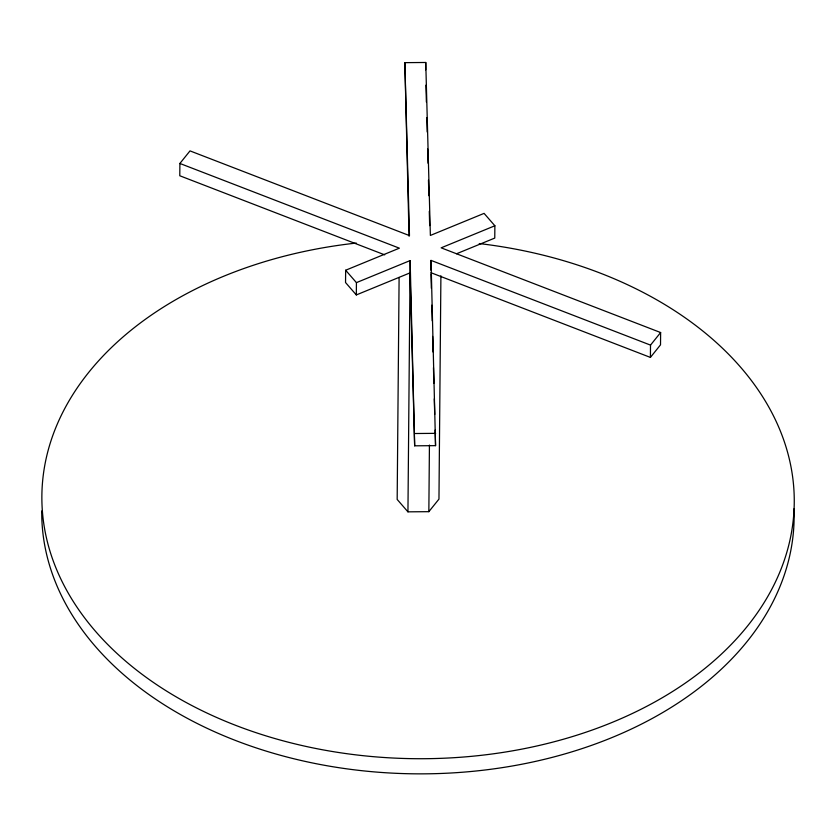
<?xml version="1.0" encoding="UTF-8"?>
<svg xmlns="http://www.w3.org/2000/svg" width="836" height="836" viewBox="0 0 836 836"><rect width="100%" height="100%" fill="white"/><g stroke="black" fill="none" stroke-linecap="round" stroke-linejoin="round"><path stroke-width="1.25" d="M456.56 253.757L494.766 238.072L494.87 225.772L484.086 213.379L430.373 235.439L425.754 62.481L404.854 62.648L409.473 235.606L190.002 150.888L179.897 163.459L179.782 175.759L384.706 254.855M179.897 163.459L399.368 248.177L345.655 270.237L345.54 282.526L356.324 294.93L410.037 272.87L414.656 445.818L435.556 445.651L431.042 260.404L650.512 345.111L650.408 357.411L430.937 272.693M356.324 294.93L356.429 282.631L345.655 270.237M399.106 277.447L397.173 499.447L407.947 511.841L428.847 511.674L438.963 499.102L440.906 275.796M404.854 62.648L409.055 236.201M407.947 511.841L410.142 260.571L356.429 282.631M414.656 445.818L410.142 260.571M425.691 69.858L425.754 62.481M428.847 511.674L429.432 445.065M430.958 270.237L431.042 260.404M494.87 225.772L441.157 247.832L660.628 332.54L660.513 344.84L650.408 357.411M650.512 345.111L660.628 332.54M414.76 433.518L435.66 433.351M425.921 85.178L426.381 102.086M426.799 117.688L427.175 131.994M427.624 148.902L428.011 163.208M428.46 180.116L428.878 195.718M429.296 211.32L429.673 225.626M430.968 273.999L431.345 288.305M431.804 305.203L432.222 320.815M432.63 336.417L433.048 352.019M433.466 367.631L433.884 383.233M434.302 398.835L434.72 414.437M435.138 430.049L435.556 445.651M793.981 508.852A376.21 259.442 0.5 0 1 421.95 773.854A376.21 259.442 0.5 0 1 41.748 510.953M479.227 243.558A376.21 259.442 0.5 0 1 733.266 642.341A376.21 259.442 0.5 0 1 103.225 639.843A376.21 259.442 0.5 0 1 356.261 243.067"/></g></svg>
